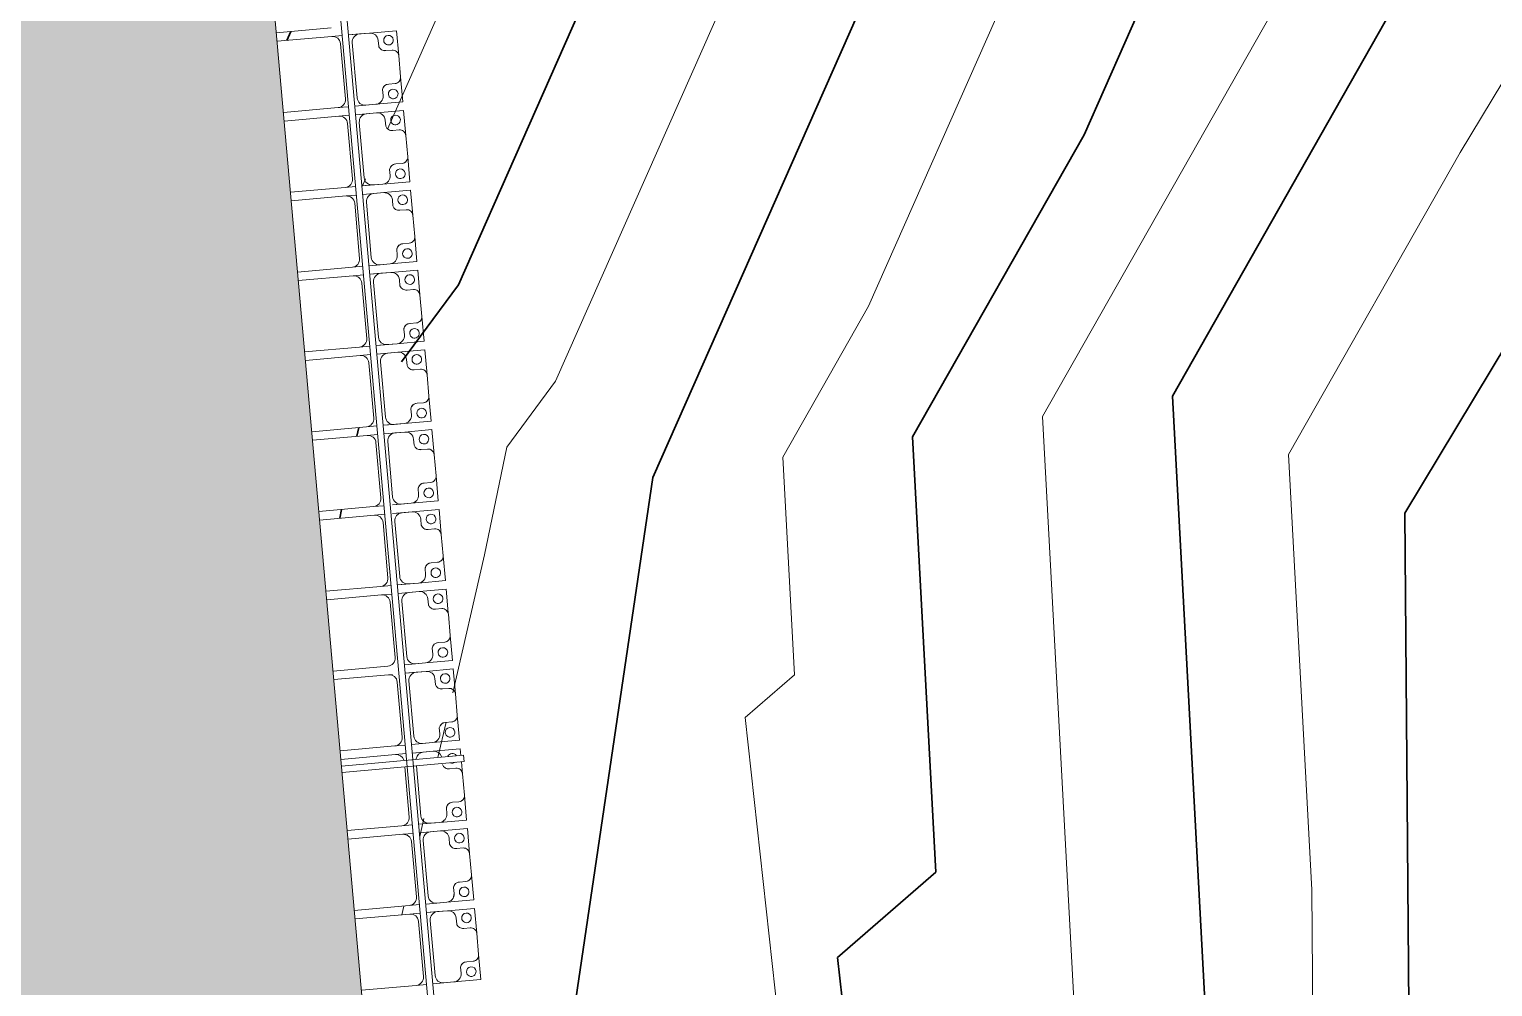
# Model space of a CAD drawing. Header units: millimetres. Extents: x -861324 to 439029, y -308065 to 694685.
# Drawn here: x -12267 to -3133, y 44471 to 50447 of the extents above; entities that cross this region are included whole.
import ezdxf

# ---------------------------------------------------------------- set-up
doc = ezdxf.new("R2010")
doc.units = ezdxf.units.MM
for name, color, linetype, lineweight in [('A-DETL-GENF', 92, 'Continuous', 9), ('A-DETL-THIN', 151, 'Continuous', 9), ('A-GENM', 13, 'Continuous', 9), ('C-TOPO-MAJR', 7, 'Continuous', 35), ('C-TOPO-MINR', 7, 'Continuous', 9), ('S-BEAM', 12, 'Continuous', 9)]:
    doc.layers.add(name, color=color, linetype=linetype, lineweight=lineweight)

# ---------------------------------------------------------------- blocks, each defined once
blk = doc.blocks.new('Dầm C52 - Dầm C52-21055-BỐ TRÍ BÈ PIN HỒ BẢN MÒNG')
at = {"layer": 'S-BEAM', "color": 7}
for p, q in [((-63556.2, 20), (63556.2, 20)), ((63556.2, -20), (-63556.2, -20))]:
    blk.add_line(p, q, dxfattribs=at)
blk = doc.blocks.new('Dai phaodi lai - DẢI PHAO ĐI LẠI-21666-BỐ TRÍ BÈ PIN HỒ BẢN MÒNG')
at = {"layer": 'A-GENM', "color": 9}
for p, q in [((119776.8, 748.4), (119933.1, 748.4)), ((119776.8, 579.3), (119776.8, 748.4)), ((119776.8, 748.4), (119776.8, 579.3)), ((119933.1, 748.4), (119776.8, 748.4)), ((120066.9, 748.4), (120223.2, 748.4)), ((120223.2, 748.4), (120066.9, 748.4)), ((120223.2, 748.4), (120223.2, 579.3)), ((120223.2, 579.3), (120223.2, 748.4)), ((120276.8, 748.4), (120433.1, 748.4)), ((120276.8, 579.3), (120276.8, 748.4)), ((120276.8, 748.4), (120276.8, 579.3)), ((120433.1, 748.4), (120276.8, 748.4)), ((120566.9, 748.4), (120723.2, 748.4)), ((120723.2, 748.4), (120566.9, 748.4)), ((120723.2, 748.4), (120723.2, 579.3)), ((120723.2, 579.3), (120723.2, 748.4)), ((120776.8, 748.4), (120933.1, 748.4)), ((120776.8, 579.3), (120776.8, 748.4)), ((120776.8, 748.4), (120776.8, 579.3)), ((120933.1, 748.4), (120776.8, 748.4)), ((121066.9, 748.4), (121223.2, 748.4)), ((121223.2, 748.4), (121066.9, 748.4)), ((121223.2, 748.4), (121223.2, 579.3)), ((121223.2, 579.3), (121223.2, 748.4)), ((121276.8, 748.4), (121433.1, 748.4)), ((121276.8, 579.3), (121276.8, 748.4)), ((121276.8, 748.4), (121276.8, 579.3)), ((121433.1, 748.4), (121276.8, 748.4)), ((121566.9, 748.4), (121723.2, 748.4)), ((121723.2, 748.4), (121566.9, 748.4)), ((121723.2, 748.4), (121723.2, 579.3)), ((121723.2, 579.3), (121723.2, 748.4)), ((121776.8, 748.4), (121933.1, 748.4)), ((121776.8, 579.3), (121776.8, 748.4)), ((121776.8, 748.4), (121776.8, 579.3)), ((121933.1, 748.4), (121776.8, 748.4)), ((122066.9, 748.4), (122223.2, 748.4)), ((122223.2, 748.4), (122066.9, 748.4)), ((122223.2, 748.4), (122223.2, 579.3)), ((122223.2, 579.3), (122223.2, 748.4)), ((122276.8, 748.4), (122433.1, 748.4)), ((122276.8, 579.3), (122276.8, 748.4)), ((122276.8, 748.4), (122276.8, 579.3)), ((122433.1, 748.4), (122276.8, 748.4)), ((122566.9, 748.4), (122723.2, 748.4)), ((122723.2, 748.4), (122566.9, 748.4)), ((122723.2, 748.4), (122723.2, 579.3)), ((122723.2, 579.3), (122723.2, 748.4)), ((122776.8, 748.4), (122933.1, 748.4)), ((122776.8, 579.3), (122776.8, 748.4)), ((122776.8, 748.4), (122776.8, 579.3)), ((122933.1, 748.4), (122776.8, 748.4)), ((123066.9, 748.4), (123223.2, 748.4)), ((123223.2, 748.4), (123066.9, 748.4)), ((123223.2, 748.4), (123223.2, 579.3)), ((123223.2, 579.3), (123223.2, 748.4)), ((123276.8, 748.4), (123423.9, 748.4)), ((123276.8, 579.3), (123276.8, 748.4)), ((123276.8, 748.4), (123276.8, 579.3)), ((123423.9, 748.4), (123276.8, 748.4)), ((123566.9, 748.4), (123723.2, 748.4)), ((123723.2, 748.4), (123566.9, 748.4)), ((123723.2, 748.4), (123723.2, 579.3)), ((123723.2, 579.3), (123723.2, 748.4)), ((123776.8, 748.4), (123933.1, 748.4)), ((123776.8, 579.3), (123776.8, 748.4)), ((123776.8, 748.4), (123776.8, 579.3)), ((123933.1, 748.4), (123776.8, 748.4)), ((124066.9, 748.4), (124223.2, 748.4)), ((124223.2, 748.4), (124066.9, 748.4)), ((124223.2, 748.4), (124223.2, 579.3)), ((124223.2, 579.3), (124223.2, 748.4)), ((124276.8, 748.4), (124318.3, 748.4)), ((124276.8, 579.3), (124276.8, 748.4)), ((124276.8, 748.4), (124276.8, 579.3)), ((124318.3, 748.4), (124276.8, 748.4)), ((124358.3, 748.4), (124433.1, 748.4)), ((124433.1, 748.4), (124358.3, 748.4)), ((124566.9, 748.4), (124723.2, 748.4)), ((124723.2, 748.4), (124566.9, 748.4)), ((124723.2, 748.4), (124723.2, 579.3)), ((124723.2, 579.3), (124723.2, 748.4)), ((124776.8, 748.4), (124933.1, 748.4)), ((124776.8, 579.3), (124776.8, 748.4)), ((124776.8, 748.4), (124776.8, 579.3)), ((124933.1, 748.4), (124776.8, 748.4)), ((125066.9, 748.4), (125223.2, 748.4)), ((125223.2, 748.4), (125066.9, 748.4)), ((125223.2, 748.4), (125223.2, 579.3)), ((125223.2, 579.3), (125223.2, 748.4)), ((125276.8, 748.4), (125433.1, 748.4)), ((125276.8, 579.3), (125276.8, 748.4)), ((125276.8, 748.4), (125276.8, 579.3)), ((125433.1, 748.4), (125276.8, 748.4)), ((125566.9, 748.4), (125723.2, 748.4)), ((125723.2, 748.4), (125566.9, 748.4)), ((125723.2, 748.4), (125723.2, 579.3)), ((125723.2, 579.3), (125723.2, 748.4)), ((119895.1, 670.7), (119895.1, 710.4)), ((119895.1, 710.4), (119895.1, 670.7)), ((119895.1, 670.7), (119895.1, 710.4)), ((120395.1, 670.7), (120395.1, 710.4)), ((120395.1, 710.4), (120395.1, 670.7)), ((120395.1, 670.7), (120395.1, 710.4)), ((120895.1, 670.7), (120895.1, 710.4)), ((120895.1, 710.4), (120895.1, 670.7)), ((120895.1, 670.7), (120895.1, 710.4)), ((121395.1, 670.7), (121395.1, 710.4)), ((121395.1, 710.4), (121395.1, 670.7)), ((121395.1, 670.7), (121395.1, 710.4)), ((121895.1, 670.7), (121895.1, 710.4)), ((121895.1, 710.4), (121895.1, 670.7)), ((121895.1, 670.7), (121895.1, 710.4)), ((122395.1, 670.7), (122395.1, 710.4)), ((122395.1, 710.4), (122395.1, 670.7)), ((122395.1, 670.7), (122395.1, 710.4)), ((122895.1, 670.7), (122895.1, 710.4)), ((122895.1, 710.4), (122895.1, 670.7)), ((122895.1, 670.7), (122895.1, 710.4)), ((123395.1, 670.7), (123395.1, 710.4)), ((123395.1, 710.4), (123395.1, 670.7)), ((123395.1, 670.7), (123395.1, 710.4)), ((123895.1, 670.7), (123895.1, 710.4)), ((123895.1, 710.4), (123895.1, 670.7)), ((123895.1, 670.7), (123895.1, 710.4)), ((124395.1, 670.7), (124395.1, 710.4)), ((124395.1, 710.4), (124395.1, 670.7)), ((124395.1, 670.7), (124395.1, 710.4)), ((124895.1, 670.7), (124895.1, 710.4)), ((124895.1, 710.4), (124895.1, 670.7)), ((124895.1, 670.7), (124895.1, 710.4)), ((125395.1, 670.7), (125395.1, 710.4)), ((125395.1, 710.4), (125395.1, 670.7)), ((125395.1, 670.7), (125395.1, 710.4)), ((119776.8, 447.9), (119776.8, 579.3)), ((119826.8, 629.3), (119864.3, 629.3)), ((119864.3, 629.3), (119826.8, 629.3)), ((119826.8, 629.3), (119864.3, 629.3)), ((120135.7, 629.3), (120173.2, 629.3)), ((120173.2, 629.3), (120135.7, 629.3)), ((120135.7, 629.3), (120173.2, 629.3)), ((120223.2, 579.3), (120223.2, 447.9)), ((120276.8, 447.9), (120276.8, 579.3)), ((120326.8, 629.3), (120364.3, 629.3)), ((120364.3, 629.3), (120326.8, 629.3)), ((120326.8, 629.3), (120364.3, 629.3)), ((120635.7, 629.3), (120673.2, 629.3)), ((120673.2, 629.3), (120635.7, 629.3)), ((120635.7, 629.3), (120673.2, 629.3)), ((120723.2, 579.3), (120723.2, 447.9)), ((120776.8, 447.9), (120776.8, 579.3)), ((120826.8, 629.3), (120846, 629.3)), ((120846, 629.3), (120826.8, 629.3)), ((120826.8, 629.3), (120846, 629.3)), ((121135.7, 629.3), (121173.2, 629.3)), ((121173.2, 629.3), (121135.7, 629.3)), ((121135.7, 629.3), (121173.2, 629.3)), ((121223.2, 579.3), (121223.2, 447.9)), ((121276.8, 447.9), (121276.8, 579.3)), ((121326.8, 629.3), (121364.3, 629.3)), ((121364.3, 629.3), (121326.8, 629.3)), ((121326.8, 629.3), (121364.3, 629.3)), ((121635.7, 629.3), (121673.2, 629.3)), ((121673.2, 629.3), (121635.7, 629.3)), ((121635.7, 629.3), (121673.2, 629.3)), ((121723.2, 579.3), (121723.2, 447.9)), ((121776.8, 447.9), (121776.8, 579.3)), ((121826.8, 629.3), (121864.3, 629.3)), ((121864.3, 629.3), (121826.8, 629.3)), ((121826.8, 629.3), (121864.3, 629.3)), ((122135.7, 629.3), (122173.2, 629.3)), ((122173.2, 629.3), (122135.7, 629.3)), ((122135.7, 629.3), (122173.2, 629.3)), ((122223.2, 579.3), (122223.2, 447.9)), ((122276.8, 447.9), (122276.8, 579.3)), ((122326.8, 629.3), (122364.3, 629.3)), ((122364.3, 629.3), (122326.8, 629.3)), ((122326.8, 629.3), (122364.3, 629.3)), ((122635.7, 629.3), (122673.2, 629.3)), ((122673.2, 629.3), (122635.7, 629.3)), ((122635.7, 629.3), (122673.2, 629.3)), ((122723.2, 579.3), (122723.2, 462.4)), ((122776.8, 457.7), (122776.8, 579.3)), ((122826.8, 629.3), (122864.3, 629.3)), ((122864.3, 629.3), (122826.8, 629.3)), ((122826.8, 629.3), (122864.3, 629.3)), ((123135.7, 629.3), (123173.2, 629.3)), ((123173.2, 629.3), (123135.7, 629.3)), ((123135.7, 629.3), (123173.2, 629.3)), ((123223.2, 579.3), (123223.2, 447.9)), ((123276.8, 447.9), (123276.8, 579.3)), ((123326.8, 629.3), (123364.3, 629.3)), ((123364.3, 629.3), (123326.8, 629.3)), ((123326.8, 629.3), (123364.3, 629.3)), ((123635.7, 629.3), (123673.2, 629.3)), ((123673.2, 629.3), (123635.7, 629.3)), ((123635.7, 629.3), (123673.2, 629.3)), ((123723.2, 579.3), (123723.2, 447.9)), ((123776.8, 447.9), (123776.8, 579.3)), ((123826.8, 629.3), (123864.3, 629.3)), ((123864.3, 629.3), (123826.8, 629.3)), ((123826.8, 629.3), (123864.3, 629.3)), ((124135.7, 629.3), (124173.2, 629.3)), ((124173.2, 629.3), (124135.7, 629.3)), ((124135.7, 629.3), (124173.2, 629.3)), ((124223.2, 579.3), (124223.2, 447.9)), ((124276.8, 447.9), (124276.8, 579.3)), ((124635.7, 629.3), (124673.2, 629.3)), ((124673.2, 629.3), (124635.7, 629.3)), ((124635.7, 629.3), (124673.2, 629.3)), ((124723.2, 579.3), (124723.2, 447.9)), ((124776.8, 447.9), (124776.8, 579.3)), ((124826.8, 629.3), (124864.3, 629.3)), ((124864.3, 629.3), (124826.8, 629.3)), ((124826.8, 629.3), (124864.3, 629.3)), ((125135.7, 629.3), (125173.2, 629.3)), ((125173.2, 629.3), (125135.7, 629.3)), ((125135.7, 629.3), (125173.2, 629.3)), ((125223.2, 579.3), (125223.2, 447.9)), ((125276.8, 447.9), (125276.8, 579.3)), ((125326.8, 629.3), (125364.3, 629.3)), ((125364.3, 629.3), (125326.8, 629.3)), ((125326.8, 629.3), (125364.3, 629.3)), ((125635.7, 629.3), (125673.2, 629.3)), ((125673.2, 629.3), (125635.7, 629.3)), ((125635.7, 629.3), (125673.2, 629.3)), ((125723.2, 579.3), (125723.2, 447.9)), ((119776.8, 343.3), (119776.8, 407.9)), ((120223.2, 407.9), (120223.2, 343.3)), ((120276.8, 343.3), (120276.8, 407.9)), ((120723.2, 407.9), (120723.2, 343.3)), ((120776.8, 343.3), (120776.8, 407.9)), ((121223.2, 407.9), (121223.2, 343.3)), ((121276.8, 343.3), (121276.8, 407.9)), ((121723.2, 407.9), (121723.2, 343.3)), ((121776.8, 343.3), (121776.8, 407.9)), ((122223.2, 407.9), (122223.2, 343.3)), ((122276.8, 343.3), (122276.8, 407.9)), ((122723.2, 407.9), (122723.2, 343.3)), ((122776.8, 343.3), (122776.8, 407.9)), ((123223.2, 407.9), (123223.2, 343.3)), ((123276.8, 343.3), (123276.8, 407.9)), ((123776.8, 343.3), (123776.8, 368.8)), ((124223.2, 407.9), (124223.2, 343.3)), ((124276.8, 343.3), (124276.8, 407.9)), ((124723.2, 407.9), (124723.2, 343.3)), ((124776.8, 343.3), (124776.8, 407.9)), ((125223.2, 407.9), (125223.2, 343.3)), ((125276.8, 343.3), (125276.8, 407.9)), ((125723.2, 407.9), (125723.2, 343.3))]:
    blk.add_line(p, q, dxfattribs=at)
at = {"layer": 'A-GENM', "color": 7}
for p, q in [((120066.9, 748.4), (119933.1, 748.4)), ((120566.9, 748.4), (120433.1, 748.4)), ((121066.9, 748.4), (120933.1, 748.4)), ((121566.9, 748.4), (121433.1, 748.4)), ((122066.9, 748.4), (121933.1, 748.4)), ((122566.9, 748.4), (122433.1, 748.4)), ((123066.9, 748.4), (122933.1, 748.4)), ((123566.9, 748.4), (123433.1, 748.4)), ((124066.9, 748.4), (123933.1, 748.4)), ((124566.9, 748.4), (124433.1, 748.4)), ((125066.9, 748.4), (124933.1, 748.4)), ((125566.9, 748.4), (125433.1, 748.4)), ((119895.1, 710.4), (119895.1, 670.7)), ((120104.9, 670.7), (120104.9, 710.4)), ((120395.1, 710.4), (120395.1, 670.7)), ((120604.9, 670.7), (120604.9, 710.4)), ((120895.1, 710.4), (120895.1, 670.7)), ((121104.9, 670.7), (121104.9, 710.4)), ((121395.1, 710.4), (121395.1, 670.7)), ((121604.9, 670.7), (121604.9, 710.4)), ((121895.1, 710.4), (121895.1, 670.7)), ((122104.9, 670.7), (122104.9, 710.4)), ((122395.1, 710.4), (122395.1, 670.7)), ((122604.9, 670.7), (122604.9, 710.4)), ((122895.1, 710.4), (122895.1, 670.7)), ((123104.9, 670.7), (123104.9, 710.4)), ((123395.1, 710.4), (123395.1, 670.7)), ((123604.9, 670.7), (123604.9, 710.4)), ((123895.1, 710.4), (123895.1, 670.7)), ((124104.9, 670.7), (124104.9, 710.4)), ((124395.1, 710.4), (124395.1, 670.7)), ((124604.9, 670.7), (124604.9, 710.4)), ((124895.1, 710.4), (124895.1, 670.7)), ((125104.9, 670.7), (125104.9, 710.4)), ((125395.1, 710.4), (125395.1, 670.7)), ((125604.9, 670.7), (125604.9, 710.4)), ((119776.8, 579.3), (119776.8, 516.7)), ((119864.3, 629.3), (119826.8, 629.3)), ((120173.2, 629.3), (120135.7, 629.3)), ((120223.2, 516.7), (120223.2, 579.3)), ((120276.8, 579.3), (120276.8, 516.7)), ((120364.3, 629.3), (120326.8, 629.3)), ((120673.2, 629.3), (120635.7, 629.3)), ((120723.2, 516.7), (120723.2, 579.3)), ((120776.8, 579.3), (120776.8, 516.7)), ((120864.3, 629.3), (120826.8, 629.3)), ((121173.2, 629.3), (121135.7, 629.3)), ((121223.2, 516.7), (121223.2, 579.3)), ((121276.8, 579.3), (121276.8, 516.7)), ((121364.3, 629.3), (121326.8, 629.3)), ((121673.2, 629.3), (121635.7, 629.3)), ((121723.2, 516.7), (121723.2, 579.3)), ((121776.8, 579.3), (121776.8, 516.7)), ((121864.3, 629.3), (121826.8, 629.3)), ((122173.2, 629.3), (122135.7, 629.3)), ((122223.2, 516.7), (122223.2, 579.3)), ((122276.8, 579.3), (122276.8, 516.7)), ((122364.3, 629.3), (122326.8, 629.3)), ((122673.2, 629.3), (122635.7, 629.3)), ((122723.2, 516.7), (122723.2, 579.3)), ((122776.8, 579.3), (122776.8, 516.7)), ((122864.3, 629.3), (122826.8, 629.3)), ((123173.2, 629.3), (123135.7, 629.3)), ((123223.2, 516.7), (123223.2, 579.3)), ((123276.8, 579.3), (123276.8, 516.7)), ((123364.3, 629.3), (123326.8, 629.3)), ((123673.2, 629.3), (123635.7, 629.3)), ((123723.2, 516.7), (123723.2, 579.3)), ((123776.8, 579.3), (123776.8, 516.7)), ((123864.3, 629.3), (123826.8, 629.3)), ((124173.2, 629.3), (124135.7, 629.3)), ((124223.2, 516.7), (124223.2, 579.3)), ((124276.8, 579.3), (124276.8, 516.7)), ((124673.2, 629.3), (124635.7, 629.3)), ((124723.2, 516.7), (124723.2, 579.3)), ((124776.8, 579.3), (124776.8, 516.7)), ((124864.3, 629.3), (124826.8, 629.3)), ((125173.2, 629.3), (125135.7, 629.3)), ((125223.2, 516.7), (125223.2, 579.3)), ((125276.8, 579.3), (125276.8, 516.7)), ((125364.3, 629.3), (125326.8, 629.3)), ((125673.2, 629.3), (125635.7, 629.3)), ((125723.2, 516.7), (125723.2, 579.3)), ((119776.8, 447.9), (119776.8, 516.7)), ((119826.8, 466.7), (120173.2, 466.7)), ((120223.2, 516.7), (120223.2, 447.9)), ((120276.8, 447.9), (120276.8, 516.7)), ((120326.8, 466.7), (120673.2, 466.7)), ((120723.2, 516.7), (120723.2, 447.9)), ((120776.8, 447.9), (120776.8, 516.7)), ((120826.8, 466.7), (121173.2, 466.7)), ((121223.2, 516.7), (121223.2, 447.9)), ((121276.8, 447.9), (121276.8, 516.7)), ((121326.8, 466.7), (121673.2, 466.7)), ((121723.2, 516.7), (121723.2, 447.9)), ((121776.8, 447.9), (121776.8, 516.7)), ((121826.8, 466.7), (122173.2, 466.7)), ((122223.2, 516.7), (122223.2, 447.9)), ((122276.8, 447.9), (122276.8, 502.1)), ((122326.8, 466.7), (122673.2, 466.7)), ((122723.2, 516.7), (122723.2, 462.4)), ((122776.8, 457.7), (122776.8, 516.7)), ((122826.8, 466.7), (123173.2, 466.7)), ((123223.2, 516.7), (123223.2, 447.9)), ((123276.8, 447.9), (123276.8, 516.7)), ((123326.8, 466.7), (123673.2, 466.7)), ((123723.2, 516.7), (123723.2, 447.9)), ((123776.8, 447.9), (123776.8, 516.7)), ((123826.8, 466.7), (124173.2, 466.7)), ((124223.2, 516.7), (124223.2, 447.9)), ((124276.8, 447.9), (124276.8, 516.7)), ((124358.3, 466.7), (124673.2, 466.7)), ((124723.2, 516.7), (124723.2, 447.9)), ((124776.8, 447.9), (124776.8, 516.7)), ((124826.8, 466.7), (125173.2, 466.7)), ((125223.2, 516.7), (125223.2, 447.9)), ((125276.8, 447.9), (125276.8, 516.7)), ((125326.8, 466.7), (125673.2, 466.7)), ((125723.2, 516.7), (125723.2, 447.9)), ((119776.8, 343.3), (119776.8, 407.9)), ((120173.2, 393.3), (119826.8, 393.3)), ((120223.2, 407.9), (120223.2, 343.3)), ((120276.8, 343.3), (120276.8, 407.9)), ((120673.2, 393.3), (120326.8, 393.3)), ((120723.2, 407.9), (120723.2, 343.3)), ((120776.8, 343.3), (120776.8, 407.9)), ((121173.2, 393.3), (120826.8, 393.3)), ((121223.2, 407.9), (121223.2, 343.3)), ((121276.8, 343.3), (121276.8, 407.9)), ((121673.2, 393.3), (121326.8, 393.3)), ((121723.2, 407.9), (121723.2, 343.3)), ((121776.8, 343.3), (121776.8, 407.9)), ((122173.2, 393.3), (121826.8, 393.3)), ((122223.2, 407.9), (122223.2, 343.3)), ((122276.8, 343.3), (122276.8, 407.9)), ((122673.2, 393.3), (122326.8, 393.3)), ((122723.2, 407.9), (122723.2, 343.3)), ((122776.8, 343.3), (122776.8, 407.9)), ((123173.2, 393.3), (122826.8, 393.3)), ((123223.2, 407.9), (123223.2, 343.3)), ((123276.8, 343.3), (123276.8, 407.9)), ((123673.2, 393.3), (123326.8, 393.3)), ((123776.8, 343.3), (123776.8, 368.8)), ((124173.2, 393.3), (123826.8, 393.3)), ((124223.2, 407.9), (124223.2, 343.3)), ((124276.8, 343.3), (124276.8, 407.9)), ((124673.2, 393.3), (124358.3, 393.3)), ((124723.2, 407.9), (124723.2, 343.3)), ((124776.8, 343.3), (124776.8, 407.9)), ((125173.2, 393.3), (124826.8, 393.3)), ((125223.2, 407.9), (125223.2, 343.3)), ((125276.8, 343.3), (125276.8, 407.9)), ((125673.2, 393.3), (125326.8, 393.3)), ((125723.2, 407.9), (125723.2, 343.3)), ((119723.2, 0), (119723.2, 343.3)), ((119776.8, 343.3), (119776.8, 0)), ((120223.2, 0), (120223.2, 343.3)), ((120276.8, 343.3), (120276.8, 0)), ((120723.2, 0), (120723.2, 343.3)), ((120776.8, 343.3), (120776.8, 0)), ((121223.2, 0), (121223.2, 343.3)), ((121276.8, 343.3), (121276.8, 0)), ((121723.2, 0), (121723.2, 343.3)), ((121776.8, 343.3), (121776.8, 0)), ((122223.2, 0), (122223.2, 343.3)), ((122276.8, 343.3), (122276.8, 0)), ((122723.2, 0), (122723.2, 343.3)), ((122776.8, 343.3), (122776.8, 0)), ((123223.2, 0), (123223.2, 343.3)), ((123276.8, 343.3), (123276.8, 0)), ((123723.2, 0), (123723.2, 343.3)), ((123776.8, 343.3), (123776.8, 0)), ((124223.2, 0), (124223.2, 343.3)), ((124276.8, 343.3), (124276.8, 0)), ((124723.2, 0), (124723.2, 343.3)), ((124776.8, 343.3), (124776.8, 0)), ((125223.2, 0), (125223.2, 343.3)), ((125276.8, 343.3), (125276.8, 0)), ((125723.2, 0), (125723.2, 343.3))]:
    blk.add_line(p, q, dxfattribs=at)
for centre, radius, start, end in [((119933.1, 710.4), 38, 90, 180), ((120066.9, 710.4), 38, 360, 90), ((120433.1, 710.4), 38, 90, 180), ((120566.9, 710.4), 38, 360, 90), ((120933.1, 710.4), 38, 90, 180), ((121066.9, 710.4), 38, 360, 90), ((121433.1, 710.4), 38, 90, 180), ((121566.9, 710.4), 38, 360, 90), ((121933.1, 710.4), 38, 90, 180), ((122066.9, 710.4), 38, 360, 90), ((122433.1, 710.4), 38, 90, 180), ((122566.9, 710.4), 38, 360, 90), ((122933.1, 710.4), 38, 90, 180), ((123066.9, 710.4), 38, 360, 90), ((123433.1, 710.4), 38, 90, 180), ((123566.9, 710.4), 38, 360, 90), ((123933.1, 710.4), 38, 90, 180), ((124066.9, 710.4), 38, 360, 90), ((124433.1, 710.4), 38, 90, 180), ((124566.9, 710.4), 38, 360, 90), ((124933.1, 710.4), 38, 90, 180), ((125066.9, 710.4), 38, 360, 90), ((125433.1, 710.4), 38, 90, 180), ((125566.9, 710.4), 38, 360, 90), ((119855.2, 668.2), 40, 283.18854, 3.50807), ((120144.8, 668.2), 40, 176.49193, 256.81146), ((120355.2, 668.2), 40, 283.18854, 3.50807), ((120644.8, 668.2), 40, 176.49193, 256.81146), ((120855.2, 668.2), 40, 283.18854, 3.50807), ((121144.8, 668.2), 40, 176.49193, 256.81146), ((121355.2, 668.2), 40, 283.18854, 3.50807), ((121644.8, 668.2), 40, 176.49193, 256.81146), ((121855.2, 668.2), 40, 283.18854, 3.50807), ((122144.8, 668.2), 40, 176.49193, 256.81146), ((122355.2, 668.2), 40, 283.18854, 3.50807), ((122644.8, 668.2), 40, 176.49193, 256.81146), ((122855.2, 668.2), 40, 283.18854, 3.50807), ((123144.8, 668.2), 40, 176.49193, 256.81146), ((123355.2, 668.2), 40, 283.18854, 3.50807), ((123644.8, 668.2), 40, 176.49193, 256.81146), ((123855.2, 668.2), 40, 283.18854, 3.50807), ((124144.8, 668.2), 40, 176.49193, 256.81146), ((124355.2, 668.2), 40, 283.18854, 3.50807), ((124644.8, 668.2), 40, 176.49193, 256.81146), ((124855.2, 668.2), 40, 283.18854, 3.50807), ((125144.8, 668.2), 40, 176.49193, 256.81146), ((125355.2, 668.2), 40, 283.18854, 3.50807), ((125644.8, 668.2), 40, 176.49193, 256.81146), ((119826.8, 579.3), 50, 90, 180), ((120173.2, 579.3), 50, 360, 90), ((120326.8, 579.3), 50, 90, 180), ((120673.2, 579.3), 50, 360, 90), ((120826.8, 579.3), 50, 90, 180), ((121173.2, 579.3), 50, 0, 90), ((121326.8, 579.3), 50, 90, 180), ((121673.2, 579.3), 50, 0, 90), ((121826.8, 579.3), 50, 90, 180), ((122173.2, 579.3), 50, 360, 90), ((122326.8, 579.3), 50, 90, 180), ((122673.2, 579.3), 50, 0, 90), ((122826.8, 579.3), 50, 90, 180), ((123173.2, 579.3), 50, 0, 90), ((123326.8, 579.3), 50, 90, 180), ((123673.2, 579.3), 50, 360, 90), ((123826.8, 579.3), 50, 90, 180), ((124173.2, 579.3), 50, 0, 90), ((124326.8, 579.3), 50, 105, 180), ((124673.2, 579.3), 50, 0, 90), ((124826.8, 579.3), 50, 90, 180), ((125173.2, 579.3), 50, 360, 90), ((125326.8, 579.3), 50, 90, 180), ((125673.2, 579.3), 50, 0, 90), ((119826.8, 516.7), 50, 180, 270), ((120173.2, 516.7), 50, 270, 0), ((120326.8, 516.7), 50, 180, 270), ((120673.2, 516.7), 50, 270, 0), ((120826.8, 516.7), 50, 180, 270), ((121173.2, 516.7), 50, 270, 0), ((121326.8, 516.7), 50, 180, 270), ((121673.2, 516.7), 50, 270, 0), ((121826.8, 516.7), 50, 180, 270), ((122173.2, 516.7), 50, 270, 0), ((122326.8, 516.7), 50, 180, 270), ((122673.2, 516.7), 50, 270, 0), ((122826.8, 516.7), 50, 180, 270), ((123173.2, 516.7), 50, 270, 0), ((123326.8, 516.7), 50, 180, 270), ((123673.2, 516.7), 50, 270, 0), ((123826.8, 516.7), 50, 180, 270), ((124173.2, 516.7), 50, 270, 0), ((124326.8, 516.7), 50, 180, 255), ((124673.2, 516.7), 50, 270, 0), ((124826.8, 516.7), 50, 180, 270), ((125173.2, 516.7), 50, 270, 0), ((125326.8, 516.7), 50, 180, 270), ((125673.2, 516.7), 50, 270, 0), ((119826.8, 343.3), 50, 90, 180), ((120173.2, 343.3), 50, 360, 90), ((120326.8, 343.3), 50, 90, 180), ((120673.2, 343.3), 50, 360, 90), ((120826.8, 343.3), 50, 90, 180), ((121173.2, 343.3), 50, 360, 90), ((121326.8, 343.3), 50, 90, 180), ((121673.2, 343.3), 50, 360, 90), ((121826.8, 343.3), 50, 90, 180), ((122173.2, 343.3), 50, 360, 90), ((122326.8, 343.3), 50, 90, 180), ((122673.2, 343.3), 50, 360, 90), ((122826.8, 343.3), 50, 90, 180), ((123173.2, 343.3), 50, 360, 90), ((123326.8, 343.3), 50, 90, 180), ((123673.2, 343.3), 50, 360, 90), ((123826.8, 343.3), 50, 90, 180), ((124173.2, 343.3), 50, 360, 90), ((124326.8, 343.3), 50, 105, 180), ((124673.2, 343.3), 50, 360, 90), ((124826.8, 343.3), 50, 90, 180), ((125173.2, 343.3), 50, 360, 90), ((125326.8, 343.3), 50, 90, 180), ((125673.2, 343.3), 50, 360, 90)]:
    blk.add_arc(centre, radius, start, end, dxfattribs=at)
at = {"layer": 'A-GENM', "color": 9}
for centre, radius, start, end in [((119933.1, 710.4), 38, 135, 180), ((119933.1, 710.4), 38, 135, 180), ((119933.1, 710.4), 38, 135, 180), ((120066.9, 710.4), 38, 15, 45), ((120066.9, 710.4), 38, 15, 45), ((120066.9, 710.4), 38, 15, 45), ((120433.1, 710.4), 38, 135, 180), ((120433.1, 710.4), 38, 135, 180), ((120433.1, 710.4), 38, 135, 180), ((120566.9, 710.4), 38, 15, 45), ((120566.9, 710.4), 38, 15, 45), ((120566.9, 710.4), 38, 15, 45), ((120933.1, 710.4), 38, 135, 180), ((120933.1, 710.4), 38, 135, 180), ((120933.1, 710.4), 38, 135, 180), ((121066.9, 710.4), 38, 15, 45), ((121066.9, 710.4), 38, 15, 45), ((121066.9, 710.4), 38, 15, 45), ((121433.1, 710.4), 38, 135, 180), ((121433.1, 710.4), 38, 135, 180), ((121433.1, 710.4), 38, 135, 180), ((121566.9, 710.4), 38, 15, 45), ((121566.9, 710.4), 38, 15, 45), ((121566.9, 710.4), 38, 15, 45), ((121933.1, 710.4), 38, 135, 180), ((121933.1, 710.4), 38, 135, 180), ((121933.1, 710.4), 38, 135, 180), ((122066.9, 710.4), 38, 15, 45), ((122066.9, 710.4), 38, 15, 45), ((122066.9, 710.4), 38, 15, 45), ((122433.1, 710.4), 38, 135, 180), ((122433.1, 710.4), 38, 135, 180), ((122433.1, 710.4), 38, 135, 180), ((122566.9, 710.4), 38, 15, 45), ((122566.9, 710.4), 38, 15, 45), ((122566.9, 710.4), 38, 15, 45), ((122933.1, 710.4), 38, 135, 180), ((122933.1, 710.4), 38, 135, 180), ((122933.1, 710.4), 38, 135, 180), ((123066.9, 710.4), 38, 15, 45), ((123066.9, 710.4), 38, 15, 45), ((123066.9, 710.4), 38, 15, 45), ((123433.1, 710.4), 38, 135, 180), ((123433.1, 710.4), 38, 135, 180), ((123433.1, 710.4), 38, 135, 180), ((123566.9, 710.4), 38, 15, 45), ((123566.9, 710.4), 38, 15, 45), ((123566.9, 710.4), 38, 15, 45), ((123933.1, 710.4), 38, 135, 180), ((123933.1, 710.4), 38, 135, 180), ((123933.1, 710.4), 38, 135, 180), ((124066.9, 710.4), 38, 15, 45), ((124066.9, 710.4), 38, 15, 45), ((124066.9, 710.4), 38, 15, 45), ((124433.1, 710.4), 38, 135, 180), ((124433.1, 710.4), 38, 135, 180), ((124433.1, 710.4), 38, 135, 180), ((124566.9, 710.4), 38, 15, 45), ((124566.9, 710.4), 38, 15, 45), ((124566.9, 710.4), 38, 15, 45), ((124933.1, 710.4), 38, 135, 180), ((124933.1, 710.4), 38, 135, 180), ((124933.1, 710.4), 38, 135, 180), ((125066.9, 710.4), 38, 15, 45), ((125066.9, 710.4), 38, 15, 45), ((125066.9, 710.4), 38, 15, 45), ((125433.1, 710.4), 38, 135, 180), ((125433.1, 710.4), 38, 135, 180), ((125433.1, 710.4), 38, 135, 180), ((125566.9, 710.4), 38, 15, 45), ((125566.9, 710.4), 38, 15, 45), ((125566.9, 710.4), 38, 15, 45), ((119831.6, 693.3), 30, 90, 270), ((119831.6, 693.3), 30, 90, 270), ((119831.6, 693.3), 30, 270, 90), ((119831.6, 693.3), 30, 270, 90), ((119855.2, 668.2), 40, 323.34831, 3.50807), ((119855.2, 668.2), 40, 323.34831, 3.50807), ((119855.2, 668.2), 40, 323.34831, 3.50807), ((120144.8, 668.2), 40, 176.49193, 230.03828), ((120144.8, 668.2), 40, 176.49193, 230.03828), ((120144.8, 668.2), 40, 176.49193, 230.03828), ((120168.4, 693.3), 30, 90, 270), ((120168.4, 693.3), 30, 90, 270), ((120168.4, 693.3), 30, 270, 90), ((120168.4, 693.3), 30, 270, 90), ((120331.6, 693.3), 30, 90, 270), ((120331.6, 693.3), 30, 90, 270), ((120331.6, 693.3), 30, 270, 90), ((120331.6, 693.3), 30, 270, 90), ((120355.2, 668.2), 40, 323.34831, 3.50807), ((120355.2, 668.2), 40, 323.34831, 3.50807), ((120355.2, 668.2), 40, 323.34831, 3.50807), ((120644.8, 668.2), 40, 176.49193, 230.03828), ((120644.8, 668.2), 40, 176.49193, 230.03828), ((120644.8, 668.2), 40, 176.49193, 230.03828), ((120668.4, 693.3), 30, 90, 270), ((120668.4, 693.3), 30, 90, 270), ((120668.4, 693.3), 30, 270, 90), ((120668.4, 693.3), 30, 270, 90), ((120831.6, 693.3), 30, 90, 270), ((120831.6, 693.3), 30, 90, 270), ((120831.6, 693.3), 30, 270, 90), ((120831.6, 693.3), 30, 270, 90), ((120855.2, 668.2), 40, 323.34831, 3.50807), ((120855.2, 668.2), 40, 323.34831, 3.50807), ((120855.2, 668.2), 40, 323.34831, 3.50807), ((121144.8, 668.2), 40, 176.49193, 230.03828), ((121144.8, 668.2), 40, 176.49193, 230.03828), ((121144.8, 668.2), 40, 176.49193, 230.03828), ((121168.4, 693.3), 30, 90, 270), ((121168.4, 693.3), 30, 90, 270), ((121168.4, 693.3), 30, 270, 90), ((121168.4, 693.3), 30, 270, 90), ((121331.6, 693.3), 30, 90, 270), ((121331.6, 693.3), 30, 90, 270), ((121331.6, 693.3), 30, 270, 90), ((121331.6, 693.3), 30, 270, 90), ((121355.2, 668.2), 40, 323.34831, 3.50807), ((121355.2, 668.2), 40, 323.34831, 3.50807), ((121355.2, 668.2), 40, 323.34831, 3.50807), ((121644.8, 668.2), 40, 176.49193, 230.03828), ((121644.8, 668.2), 40, 176.49193, 230.03828), ((121644.8, 668.2), 40, 176.49193, 230.03828), ((121668.4, 693.3), 30, 90, 270), ((121668.4, 693.3), 30, 90, 270), ((121668.4, 693.3), 30, 270, 90), ((121668.4, 693.3), 30, 270, 90), ((121831.6, 693.3), 30, 90, 270), ((121831.6, 693.3), 30, 90, 270), ((121831.6, 693.3), 30, 270, 90), ((121831.6, 693.3), 30, 270, 90), ((121855.2, 668.2), 40, 323.34831, 3.50807), ((121855.2, 668.2), 40, 323.34831, 3.50807), ((121855.2, 668.2), 40, 323.34831, 3.50807), ((122144.8, 668.2), 40, 176.49193, 230.03828), ((122144.8, 668.2), 40, 176.49193, 230.03828), ((122144.8, 668.2), 40, 176.49193, 230.03828), ((122168.4, 693.3), 30, 90, 270), ((122168.4, 693.3), 30, 90, 270), ((122168.4, 693.3), 30, 270, 90), ((122168.4, 693.3), 30, 270, 90), ((122331.6, 693.3), 30, 90, 270), ((122331.6, 693.3), 30, 90, 270), ((122331.6, 693.3), 30, 270, 90), ((122331.6, 693.3), 30, 270, 90), ((122355.2, 668.2), 40, 323.34831, 3.50807), ((122355.2, 668.2), 40, 323.34831, 3.50807), ((122355.2, 668.2), 40, 323.34831, 3.50807), ((122644.8, 668.2), 40, 176.49193, 230.03828), ((122644.8, 668.2), 40, 176.49193, 230.03828), ((122644.8, 668.2), 40, 176.49193, 230.03828), ((122668.4, 693.3), 30, 90, 270), ((122668.4, 693.3), 30, 90, 270), ((122668.4, 693.3), 30, 270, 90), ((122668.4, 693.3), 30, 270, 90), ((122831.6, 693.3), 30, 90, 270), ((122831.6, 693.3), 30, 90, 270), ((122831.6, 693.3), 30, 270, 90), ((122831.6, 693.3), 30, 270, 90), ((122855.2, 668.2), 40, 323.34831, 3.50807), ((122855.2, 668.2), 40, 323.34831, 3.50807), ((122855.2, 668.2), 40, 323.34831, 3.50807), ((123144.8, 668.2), 40, 176.49193, 230.03828), ((123144.8, 668.2), 40, 176.49193, 230.03828), ((123144.8, 668.2), 40, 176.49193, 230.03828), ((123168.4, 693.3), 30, 90, 270), ((123168.4, 693.3), 30, 90, 270), ((123168.4, 693.3), 30, 270, 90), ((123168.4, 693.3), 30, 270, 90), ((123331.6, 693.3), 30, 90, 270), ((123331.6, 693.3), 30, 90, 270), ((123331.6, 693.3), 30, 270, 90), ((123331.6, 693.3), 30, 270, 90), ((123355.2, 668.2), 40, 323.34831, 3.50807), ((123355.2, 668.2), 40, 323.34831, 3.50807), ((123355.2, 668.2), 40, 323.34831, 3.50807), ((123644.8, 668.2), 40, 176.49193, 230.03828), ((123644.8, 668.2), 40, 176.49193, 230.03828), ((123644.8, 668.2), 40, 176.49193, 230.03828), ((123668.4, 693.3), 30, 90, 270), ((123668.4, 693.3), 30, 90, 270), ((123668.4, 693.3), 30, 270, 90), ((123668.4, 693.3), 30, 270, 90), ((123831.6, 693.3), 30, 90, 270), ((123831.6, 693.3), 30, 90, 270), ((123831.6, 693.3), 30, 270, 90), ((123831.6, 693.3), 30, 270, 90), ((123855.2, 668.2), 40, 323.34831, 3.50807), ((123855.2, 668.2), 40, 323.34831, 3.50807), ((123855.2, 668.2), 40, 323.34831, 3.50807), ((124144.8, 668.2), 40, 176.49193, 230.03828), ((124144.8, 668.2), 40, 176.49193, 230.03828), ((124144.8, 668.2), 40, 176.49193, 230.03828), ((124168.4, 693.3), 30, 90, 270), ((124168.4, 693.3), 30, 90, 270), ((124168.4, 693.3), 30, 270, 90), ((124168.4, 693.3), 30, 270, 90), ((124331.6, 693.3), 30, 120, 240), ((124331.6, 693.3), 30, 120, 240), ((124331.6, 693.3), 30, 330, 30), ((124331.6, 693.3), 30, 330, 30), ((124355.2, 668.2), 40, 323.34831, 3.50807), ((124355.2, 668.2), 40, 323.34831, 3.50807), ((124355.2, 668.2), 40, 323.34831, 3.50807), ((124644.8, 668.2), 40, 176.49193, 230.03828), ((124644.8, 668.2), 40, 176.49193, 230.03828), ((124644.8, 668.2), 40, 176.49193, 230.03828), ((124668.4, 693.3), 30, 90, 270), ((124668.4, 693.3), 30, 90, 270), ((124668.4, 693.3), 30, 270, 90), ((124668.4, 693.3), 30, 270, 90), ((124831.6, 693.3), 30, 90, 270), ((124831.6, 693.3), 30, 90, 270), ((124831.6, 693.3), 30, 270, 90), ((124831.6, 693.3), 30, 270, 90), ((124855.2, 668.2), 40, 323.34831, 3.50807), ((124855.2, 668.2), 40, 323.34831, 3.50807), ((124855.2, 668.2), 40, 323.34831, 3.50807), ((125144.8, 668.2), 40, 176.49193, 230.03828), ((125144.8, 668.2), 40, 176.49193, 230.03828), ((125144.8, 668.2), 40, 176.49193, 230.03828), ((125168.4, 693.3), 30, 90, 270), ((125168.4, 693.3), 30, 90, 270), ((125168.4, 693.3), 30, 270, 90), ((125168.4, 693.3), 30, 270, 90), ((125331.6, 693.3), 30, 90, 270), ((125331.6, 693.3), 30, 90, 270), ((125331.6, 693.3), 30, 270, 90), ((125331.6, 693.3), 30, 270, 90), ((125355.2, 668.2), 40, 323.34831, 3.50807), ((125355.2, 668.2), 40, 323.34831, 3.50807), ((125355.2, 668.2), 40, 323.34831, 3.50807), ((125644.8, 668.2), 40, 176.49193, 230.03828), ((125644.8, 668.2), 40, 176.49193, 230.03828), ((125644.8, 668.2), 40, 176.49193, 230.03828), ((125668.4, 693.3), 30, 90, 270), ((125668.4, 693.3), 30, 90, 270), ((125668.4, 693.3), 30, 270, 90), ((125668.4, 693.3), 30, 270, 90), ((119826.8, 579.3), 50, 90, 180), ((119826.8, 579.3), 50, 90, 180), ((119826.8, 579.3), 50, 90, 180), ((119855.2, 668.2), 40, 283.18854, 296.57513), ((119855.2, 668.2), 40, 283.18854, 296.57513), ((119855.2, 668.2), 40, 283.18854, 296.57513), ((120144.8, 668.2), 40, 243.42487, 256.81146), ((120144.8, 668.2), 40, 243.42487, 256.81146), ((120144.8, 668.2), 40, 243.42487, 256.81146), ((120173.2, 579.3), 50, 0, 90), ((120173.2, 579.3), 50, 360, 90), ((120173.2, 579.3), 50, 0, 90), ((120326.8, 579.3), 50, 90, 180), ((120326.8, 579.3), 50, 90, 180), ((120326.8, 579.3), 50, 90, 180), ((120355.2, 668.2), 40, 283.18854, 296.57513), ((120355.2, 668.2), 40, 283.18854, 296.57513), ((120355.2, 668.2), 40, 283.18854, 296.57513), ((120644.8, 668.2), 40, 243.42487, 256.81146), ((120644.8, 668.2), 40, 243.42487, 256.81146), ((120644.8, 668.2), 40, 243.42487, 256.81146), ((120673.2, 579.3), 50, 0, 90), ((120673.2, 579.3), 50, 360, 90), ((120673.2, 579.3), 50, 0, 90), ((120826.8, 579.3), 50, 90, 180), ((120826.8, 579.3), 50, 90, 180), ((120826.8, 579.3), 50, 90, 180), ((120855.2, 668.2), 40, 283.18854, 296.57513), ((120855.2, 668.2), 40, 283.18854, 296.57513), ((120855.2, 668.2), 40, 283.18854, 296.57513), ((121144.8, 668.2), 40, 243.42487, 256.81146), ((121144.8, 668.2), 40, 243.42487, 256.81146), ((121144.8, 668.2), 40, 243.42487, 256.81146), ((121173.2, 579.3), 50, 0, 90), ((121173.2, 579.3), 50, 0, 90), ((121173.2, 579.3), 50, 0, 90), ((121326.8, 579.3), 50, 90, 180), ((121326.8, 579.3), 50, 90, 180), ((121326.8, 579.3), 50, 90, 180), ((121355.2, 668.2), 40, 283.18854, 296.57513), ((121355.2, 668.2), 40, 283.18854, 296.57513), ((121355.2, 668.2), 40, 283.18854, 296.57513), ((121644.8, 668.2), 40, 243.42487, 256.81146), ((121644.8, 668.2), 40, 243.42487, 256.81146), ((121644.8, 668.2), 40, 243.42487, 256.81146), ((121673.2, 579.3), 50, 0, 90), ((121673.2, 579.3), 50, 0, 90), ((121673.2, 579.3), 50, 0, 90), ((121826.8, 579.3), 50, 90, 180), ((121826.8, 579.3), 50, 90, 180), ((121826.8, 579.3), 50, 90, 180), ((121855.2, 668.2), 40, 283.18854, 296.57513), ((121855.2, 668.2), 40, 283.18854, 296.57513), ((121855.2, 668.2), 40, 283.18854, 296.57513), ((122144.8, 668.2), 40, 243.42487, 256.81146), ((122144.8, 668.2), 40, 243.42487, 256.81146), ((122144.8, 668.2), 40, 243.42487, 256.81146), ((122173.2, 579.3), 50, 0, 90), ((122173.2, 579.3), 50, 360, 90), ((122173.2, 579.3), 50, 0, 90), ((122326.8, 579.3), 50, 90, 180), ((122326.8, 579.3), 50, 90, 180), ((122326.8, 579.3), 50, 90, 180), ((122355.2, 668.2), 40, 283.18854, 296.57513), ((122355.2, 668.2), 40, 283.18854, 296.57513), ((122355.2, 668.2), 40, 283.18854, 296.57513), ((122644.8, 668.2), 40, 243.42487, 256.81146), ((122644.8, 668.2), 40, 243.42487, 256.81146), ((122644.8, 668.2), 40, 243.42487, 256.81146), ((122673.2, 579.3), 50, 0, 90), ((122673.2, 579.3), 50, 0, 90), ((122673.2, 579.3), 50, 0, 90), ((122826.8, 579.3), 50, 90, 180), ((122826.8, 579.3), 50, 90, 180), ((122826.8, 579.3), 50, 90, 180), ((122855.2, 668.2), 40, 283.18854, 296.57513), ((122855.2, 668.2), 40, 283.18854, 296.57513), ((122855.2, 668.2), 40, 283.18854, 296.57513), ((123144.8, 668.2), 40, 243.42487, 256.81146), ((123144.8, 668.2), 40, 243.42487, 256.81146), ((123144.8, 668.2), 40, 243.42487, 256.81146), ((123173.2, 579.3), 50, 0, 90), ((123173.2, 579.3), 50, 0, 90), ((123173.2, 579.3), 50, 0, 90), ((123326.8, 579.3), 50, 90, 180), ((123326.8, 579.3), 50, 90, 180), ((123326.8, 579.3), 50, 90, 180), ((123355.2, 668.2), 40, 283.18854, 296.57513), ((123355.2, 668.2), 40, 283.18854, 296.57513), ((123355.2, 668.2), 40, 283.18854, 296.57513), ((123644.8, 668.2), 40, 243.42487, 256.81146), ((123644.8, 668.2), 40, 243.42487, 256.81146), ((123644.8, 668.2), 40, 243.42487, 256.81146), ((123673.2, 579.3), 50, 0, 90), ((123673.2, 579.3), 50, 360, 90), ((123673.2, 579.3), 50, 0, 90), ((123826.8, 579.3), 50, 90, 180), ((123826.8, 579.3), 50, 90, 180), ((123826.8, 579.3), 50, 90, 180), ((123855.2, 668.2), 40, 283.18854, 296.57513), ((123855.2, 668.2), 40, 283.18854, 296.57513), ((123855.2, 668.2), 40, 283.18854, 296.57513), ((124144.8, 668.2), 40, 243.42487, 256.81146), ((124144.8, 668.2), 40, 243.42487, 256.81146), ((124144.8, 668.2), 40, 243.42487, 256.81146), ((124173.2, 579.3), 50, 0, 90), ((124173.2, 579.3), 50, 0, 90), ((124173.2, 579.3), 50, 0, 90), ((124326.8, 579.3), 50, 105, 180), ((124326.8, 579.3), 50, 105, 180), ((124326.8, 579.3), 50, 105, 180), ((124355.2, 668.2), 40, 283.18854, 296.57513), ((124355.2, 668.2), 40, 283.18854, 296.57513), ((124355.2, 668.2), 40, 283.18854, 296.57513), ((124644.8, 668.2), 40, 243.42487, 256.81146), ((124644.8, 668.2), 40, 243.42487, 256.81146), ((124644.8, 668.2), 40, 243.42487, 256.81146), ((124673.2, 579.3), 50, 0, 90), ((124673.2, 579.3), 50, 0, 90), ((124673.2, 579.3), 50, 0, 90), ((124826.8, 579.3), 50, 90, 180), ((124826.8, 579.3), 50, 90, 180), ((124826.8, 579.3), 50, 90, 180), ((124855.2, 668.2), 40, 283.18854, 296.57513), ((124855.2, 668.2), 40, 283.18854, 296.57513), ((124855.2, 668.2), 40, 283.18854, 296.57513), ((125144.8, 668.2), 40, 243.42487, 256.81146), ((125144.8, 668.2), 40, 243.42487, 256.81146), ((125144.8, 668.2), 40, 243.42487, 256.81146), ((125173.2, 579.3), 50, 0, 90), ((125173.2, 579.3), 50, 360, 90), ((125173.2, 579.3), 50, 0, 90), ((125326.8, 579.3), 50, 90, 180), ((125326.8, 579.3), 50, 90, 180), ((125326.8, 579.3), 50, 90, 180), ((125355.2, 668.2), 40, 283.18854, 296.57513), ((125355.2, 668.2), 40, 283.18854, 296.57513), ((125355.2, 668.2), 40, 283.18854, 296.57513), ((125644.8, 668.2), 40, 243.42487, 256.81146), ((125644.8, 668.2), 40, 243.42487, 256.81146), ((125644.8, 668.2), 40, 243.42487, 256.81146), ((125673.2, 579.3), 50, 0, 90), ((125673.2, 579.3), 50, 0, 90), ((125673.2, 579.3), 50, 0, 90)]:
    blk.add_arc(centre, radius, start, end, dxfattribs=at)
blk = doc.blocks.new('Dầm C52 - Hộp 40x60-V106-BỐ TRÍ BÈ PIN HỒ BẢN MÒNG')
at = {"layer": 'S-BEAM', "color": 7}
for p, q in [((36393.3, 20), (37158.1, 20)), ((37158.1, 20), (37158.1, -20)), ((37158.1, -20), (36393.3, -20))]:
    blk.add_line(p, q, dxfattribs=at)
blk = doc.blocks.new('HOBANMONG_BEPIN 4_rvt-1-BỐ TRÍ BÈ PIN HỒ BẢN MÒNG')
at = {"layer": 'A-GENM', "lineweight": 9, "rotation": 275.0793457303301}
blk.add_blockref('Dai phaodi lai - DẢI PHAO ĐI LẠI-21666-BỐ TRÍ BÈ PIN HỒ BẢN MÒNG', (-21325.2, 169678.9), dxfattribs=at)
at = {"layer": 'S-BEAM', "lineweight": 9}
for name, p, rotation in [('Dầm C52 - Dầm C52-21055-BỐ TRÍ BÈ PIN HỒ BẢN MÒNG', (-15335.1, 107119.4), 95.07934573032993), ('Dầm C52 - Hộp 40x60-V106-BỐ TRÍ BÈ PIN HỒ BẢN MÒNG', (-46567.3, 42606.8), 5.079345730330104)]:
    blk.add_blockref(name, p, dxfattribs=dict(at, rotation=rotation))

msp = doc.modelspace()

# ---------------------------------------------------------------- hatches: boundary and pattern name
at = {"layer": 'A-DETL-GENF'}
msp.add_hatch(color=8, dxfattribs=at).paths.add_polyline_path([(-77890.4, -10053.4), (-40370, -6718.4), (-44619.7, 41093.2), (-10168.2, 44155.4), (-21323.6, 169660.6), (-93295.6, 163263.5), (-77965.4, -9210.3)])

# ---------------------------------------------------------------- linework, layer by layer
at = {"layer": 'A-DETL-THIN'}
msp.add_line((-10168.2, 44155.4), (-21323.6, 169660.6), dxfattribs=at)
at = {"layer": 'C-TOPO-MAJR'}
for p, q in [((-9588.4, 48853.3), (-8109.1, 52198.4)), ((-8375.6, 47648.7), (-6403.2, 52108.9)), ((-5683.5, 49789.3), (-4697.3, 52019.5)), ((-5132.2, 48158.4), (-2991.5, 51930)), ((-10659.6, 50378), (-10634.8, 50433.9)), ((-3682.7, 47427), (-2050.7, 50137.4)), ((-6753.9, 47903.6), (-5683.5, 49789.3)), ((-9944.5, 48371.6), (-9588.4, 48853.3)), ((-4841, 42725.3), (-5132.2, 48158.4)), ((-10222.6, 47906.9), (-10211.2, 47961.7)), ((-6608.3, 45187), (-6753.9, 47903.6)), ((-9770.8, 38181.2), (-8375.6, 47648.7)), ((-10329, 47395.5), (-10317.6, 47450.3)), ((-3657.8, 44343.1), (-3682.7, 47427)), ((-7222, 44652.8), (-6608.3, 45187)), ((-6705.6, 39957.7), (-7222, 44652.8))]:
    msp.add_line(p, q, dxfattribs=at)
at = {"layer": 'C-TOPO-MINR'}
for p, q in [((-10031.9, 49823.7), (-8962, 52243.2)), ((-8982, 48251), (-7256.1, 52153.7)), ((-7029.6, 48719), (-5550.3, 52064.2)), ((-3337.1, 49678.5), (-2521.1, 51033.7)), ((-5943.1, 48031), (-4337.5, 50859.7)), ((-4407.4, 47792.7), (-3337.1, 49678.5)), ((-10190.4, 49465.3), (-10168.8, 49514.3)), ((-7564.8, 47776.1), (-7029.6, 48719)), ((-9286.3, 47839.4), (-8982, 48251)), ((-5724.7, 43956.2), (-5943.1, 48031)), ((-9426.4, 47166), (-9286.3, 47839.4)), ((-7492, 46417.9), (-7564.8, 47776.1)), ((-4261.8, 45076.2), (-4407.4, 47792.7)), ((-9624, 46305.2), (-9426.4, 47166)), ((-7798.8, 46150.8), (-7492, 46417.9)), ((-7540.6, 43803.2), (-7798.8, 46150.8)), ((-9716.4, 45902.3), (-9665.8, 46123)), ((-9829.8, 45408.2), (-9803.9, 45521.1)), ((-4249.4, 43534.2), (-4261.8, 45076.2)), ((-9941.9, 44920.1), (-9929.3, 44974.9))]:
    msp.add_line(p, q, dxfattribs=at)

# ---------------------------------------------------------------- block references
at = {"lineweight": 5}
msp.add_blockref('HOBANMONG_BEPIN 4_rvt-1-BỐ TRÍ BÈ PIN HỒ BẢN MÒNG', (0, 0), dxfattribs=at)

doc.saveas('drawing.dxf')
